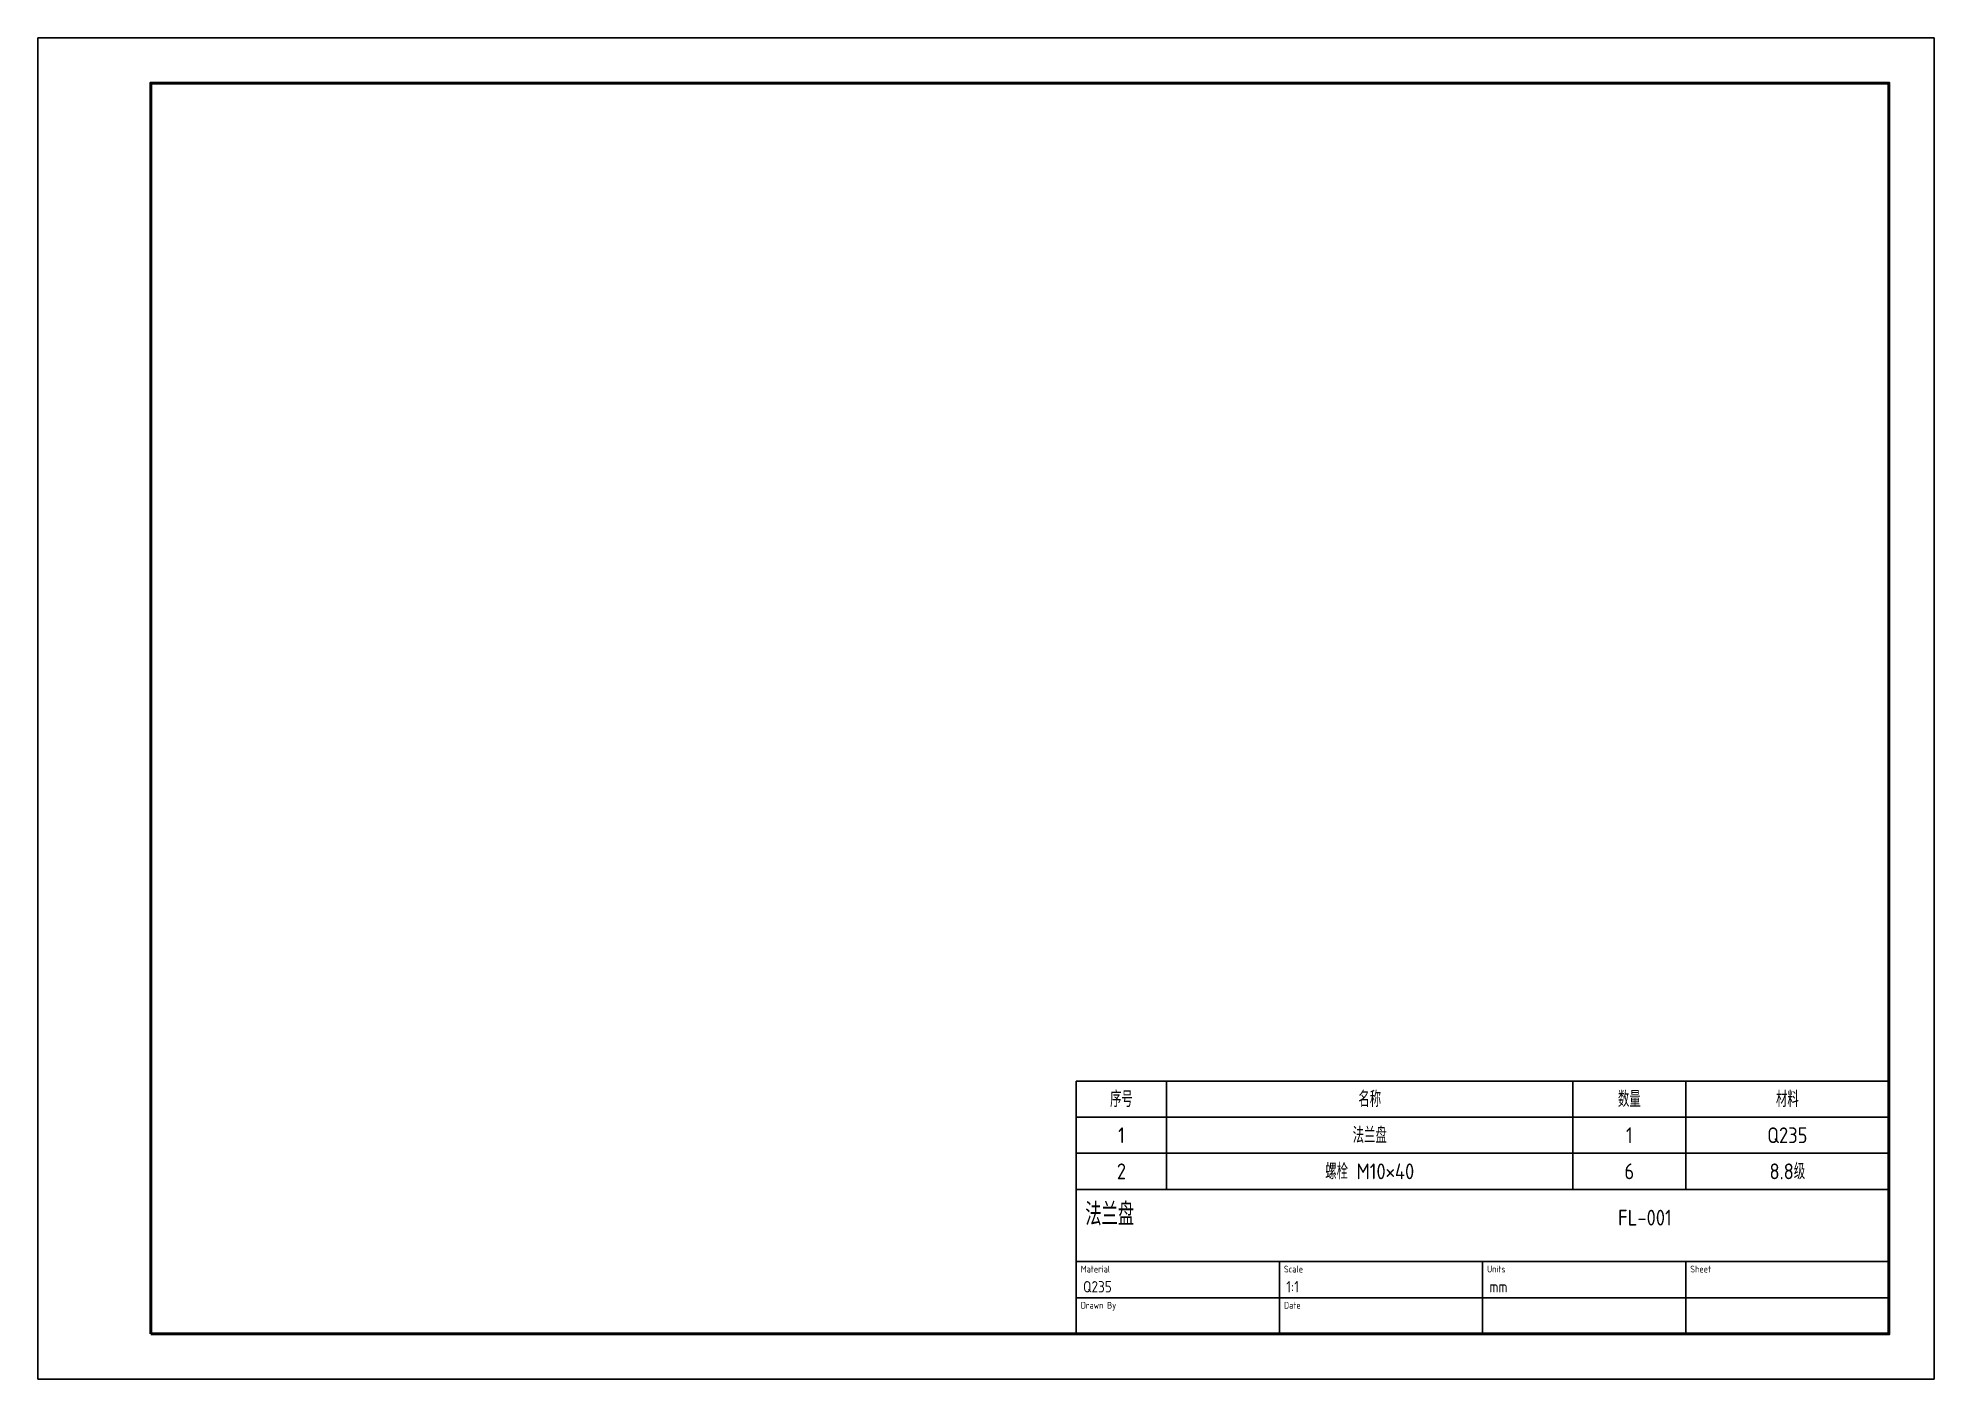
# Model space of a CAD drawing. Header units: millimetres. Extents: x 0 to 420, y 0 to 297.
import ezdxf
from ezdxf.enums import TextEntityAlignment as Align

# ---------------------------------------------------------------- set-up
doc = ezdxf.new("R2010")
doc.units = ezdxf.units.MM
for name, color, linetype, lineweight in [('BOM', 7, 'Continuous', 25), ('BORDER', 7, 'Continuous', 50), ('SHEET', 7, 'Continuous', 25), ('TITLE', 7, 'Continuous', 25)]:
    doc.layers.add(name, color=color, linetype=linetype, lineweight=lineweight)
doc.styles.get("Standard").update_dxf_attribs({"font": 'gbenor.shx', "bigfont": 'gbcbig.shx'})

# ---------------------------------------------------------------- blocks, each defined once
blk = doc.blocks.new('AGENTCAD_TITLE')
for p, q in [((-180, 16), (0, 16)), ((-135, 0), (-135, 16)), ((-90, 0), (-90, 16)), ((-45, 0), (-45, 16)), ((-180, 8), (0, 8))]:
    blk.add_line(p, q)
blk.add_lwpolyline([(-180, 0), (0, 0), (0, 32), (-180, 32)], close=True)
for s, p in [('Material', (-179, 13.6)), ('Scale', (-134, 13.6)), ('Units', (-89, 13.6)), ('Sheet', (-44, 13.6)), ('Drawn By', (-179, 5.6)), ('Date', (-134, 5.6))]:
    blk.add_text(s, height=1.5).set_placement(p)
for tag, p, height in [('TITLE', (-178, 24), 5), ('DWG_NO', (-60, 24), 3.5), ('MATERIAL', (-178.5, 9.2), 2.5), ('SCALE', (-133.5, 9.2), 2.5), ('UNITS', (-88.5, 9.2), 2.5), ('SHEET', (-43.5, 9.2), 2.5), ('DRAWN_BY', (-178.5, 1.2), 2.5), ('DATE', (-133.5, 1.2), 2.5)]:
    blk.add_attdef(tag, p, '', height=height)

msp = doc.modelspace()

# ---------------------------------------------------------------- linework, layer by layer
at = {"layer": 'BOM'}
for p, q in [((230, 66), (410, 66)), ((230, 66), (230, 42)), ((250, 66), (250, 42)), ((340, 66), (340, 42)), ((365, 66), (365, 42)), ((410, 66), (410, 42)), ((230, 58), (410, 58)), ((230, 50), (410, 50)), ((230, 42), (410, 42))]:
    msp.add_line(p, q, dxfattribs=at)
at = {"layer": 'BORDER'}
msp.add_lwpolyline([(25, 10), (410, 10), (410, 287), (25, 287)], close=True, dxfattribs=at)
at = {"layer": 'SHEET'}
msp.add_lwpolyline([(0, 0), (420, 0), (420, 297), (0, 297)], close=True, dxfattribs=at)

# ---------------------------------------------------------------- block references
at = {"layer": 'TITLE'}
msp.add_blockref('AGENTCAD_TITLE', (410, 10), dxfattribs=at).add_auto_attribs({'TITLE': '法兰盘', 'DWG_NO': 'FL-001', 'MATERIAL': 'Q235', 'SCALE': '1:1', 'UNITS': 'mm'})

# ---------------------------------------------------------------- texts
at = {"layer": 'BOM'}
for s, p in [('序号', (240, 62)), ('名称', (295, 62)), ('数量', (352.5, 62)), ('材料', (387.5, 62)), ('1', (240, 54)), ('法兰盘', (295, 54)), ('1', (352.5, 54)), ('Q235', (387.5, 54)), ('2', (240, 46)), ('螺栓 M10×40', (295, 46)), ('6', (352.5, 46)), ('8.8级', (387.5, 46))]:
    msp.add_text(s, height=3.5, dxfattribs=at).set_placement(p, align=Align.MIDDLE_CENTER)

doc.saveas('drawing.dxf')
